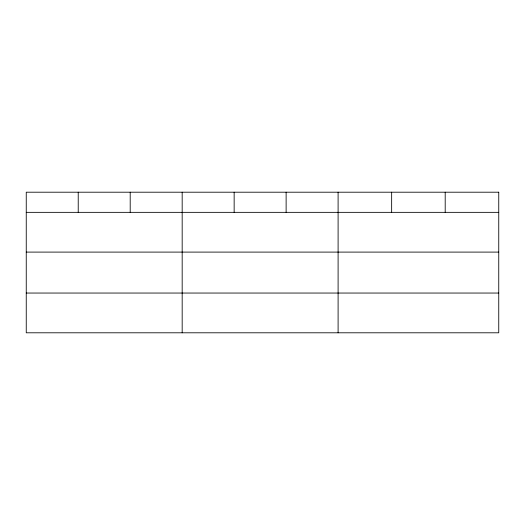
<?xml version="1.0" encoding="UTF-8"?>
<svg xmlns="http://www.w3.org/2000/svg" width="525" height="525" viewBox="0 0 525 525"><rect width="100%" height="100%" fill="white"/><g stroke="black" fill="none" stroke-linecap="round" stroke-linejoin="round"><path stroke-width="0.79" d="M26.25 212.349L498.75 212.349M26.25 252.098L498.75 252.098M26.25 293.048L498.75 293.048M445.2 192.202L445.2 212.349M391.65 192.202L391.65 212.349M338.1 192.202L338.1 332.798M286.125 192.202L286.125 212.349M234.15 192.202L234.15 212.349M182.175 192.202L182.175 332.798M130.2 192.202L130.2 212.349M78.225 192.202L78.225 212.349M498.75 192.202L26.25 192.202L26.25 332.798L498.75 332.798L498.75 192.202"/></g></svg>
